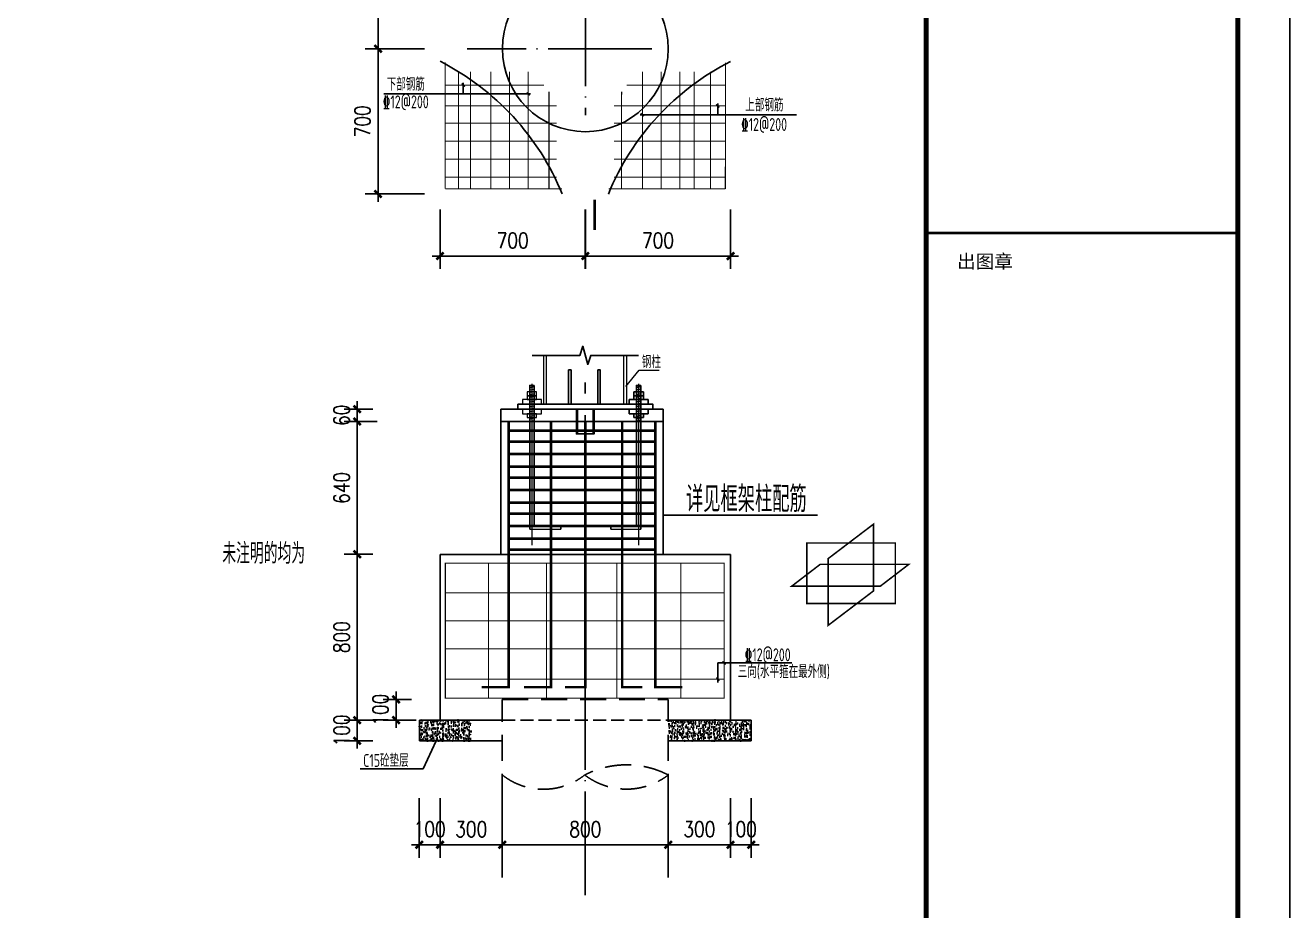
# Model space of a CAD drawing. Extents: x 19118 to 566552, y -1188739 to 92943.
# Drawn here: x 364436 to 401007, y -173704 to -148086 of the extents above; entities that cross this region are included whole.
import ezdxf

# ---------------------------------------------------------------- set-up
doc = ezdxf.new("R2010")
doc.units = 0
doc.header["$LTSCALE"] = 1000
doc.header["$MEASUREMENT"] = 0
for name, pattern in [('DASH', [0.35, 0.25, -0.1]), ('DASHED', [0.75, 0.5, -0.25]), ('DOTE', [2.42, 2, -0.2, 0.02, -0.2])]:
    doc.linetypes.add(name, pattern=pattern)
doc.layers.get('0').update_dxf_attribs({"linetype": 'CONTINUOUS'})
doc.layers.get('Defpoints').update_dxf_attribs({"linetype": 'CONTINUOUS'})
for name, color, linetype in [('18', 5, 'CONTINUOUS'), ('AXIS', 3, 'CONTINUOUS'), ('BOLT', 2, 'CONTINUOUS'), ('CHU', 2, 'CONTINUOUS'), ('COLU', 7, 'CONTINUOUS'), ('DIM_SYMB', 3, 'CONTINUOUS'), ('DOTE', 9, 'DOTE'), ('GJ', 5, 'CONTINUOUS'), ('LAYER2', 30, 'CONTINUOUS'), ('PILECIRC', 2, 'DASHED'), ('PUB_DIM', 3, 'CONTINUOUS'), ('PUB_TITLE', 4, 'CONTINUOUS'), ('REIN', 1, 'CONTINUOUS'), ('S_BEAMDIMMASS', 2, 'CONTINUOUS'), ('TEXT', 7, 'CONTINUOUS'), ('THIN', 7, 'CONTINUOUS'), ('WALL', 6, 'CONTINUOUS'), ('图框', 4, 'CONTINUOUS'), ('承台', 2, 'CONTINUOUS'), ('桩', 6, 'CONTINUOUS'), ('梁', 4, 'DASH'), ('钢柱', 3, 'CONTINUOUS')]:
    doc.layers.add(name, color=color, linetype=linetype)
doc.layers.add('2', color=7, linetype='CONTINUOUS', lineweight=35, true_color=0x555555)
for name, color, linetype, lineweight in [('加强板', 3, 'CONTINUOUS', 20), ('基础', 2, 'CONTINUOUS', 25), ('填满-深', 8, 'CONTINUOUS', 5), ('柱平法表', 7, 'CONTINUOUS', 9)]:
    doc.layers.add(name, color=color, linetype=linetype, lineweight=lineweight)
doc.styles.add('DIM_FONT', font='SIMPLEX.shx', dxfattribs={"width": 0.8})
doc.styles.add('TSSD_Rein', font='atssdeng.shx', dxfattribs={"width": 0.7, "bigfont": 'atssdchn.shx'})
doc.styles.add('黑体', font='simhei.ttf', dxfattribs={"width": 0.6, "height": 4.3})
doc.dimstyles.new('DIMN.25', dxfattribs={"dimtxt": 300, "dimasz": 1, "dimexe": 250, "dimexo": 300, "dimgap": 150, "dimtad": 1, "dimdec": 0, "dimlfac": 0.25, "dimzin": 0, "dimdsep": 46, "dimtxsty": 'DIM_FONT', "dimblk": '_DIMX', "dimcen": 0.09, "dimclrt": 7, "dimadec": 0, "dimazin": 0, "dimtfac": 1, "dimtdec": 0, "dimtix": 1, "dimtmove": 2, "dimatfit": 3, "dimldrblk": '_DIMX', "dimfxl": 1, "dimtolj": 1, "dimtzin": 0, "dimarcsym": 0})
pattern_1 = [(10, (797989.907, -157688.39), (-7.938599, 45.022034), [])]

# ---------------------------------------------------------------- blocks, each defined once
blk = doc.blocks.new('_ArchTick')
at = {"color": 0, "linetype": 'ByBlock', "const_width": 0.4}
blk.add_lwpolyline([(-0.5, -0.5), (0.5, 0.5)], dxfattribs=at)
blk = doc.blocks.new('_DIMX')
blk.add_line((-150, 0), (150, 0))
at = {"const_width": 50}
blk.add_lwpolyline([(-70, -70), (70, 70)], dxfattribs=at)
blk = doc.blocks.new('*D902')
at = {"layer": 'Defpoints', "color": 0}
for p in [(381919, -61342), (384720, -61342), (381919, -62538)]:
    blk.add_point(p, dxfattribs=at)
at = {"layer": '基础', "color": 0, "lineweight": -2}
for p, q in [((381919, -61642), (381919, -62788)), ((384720, -61642), (384720, -62788)), ((384719, -62538), (381920, -62538))]:
    blk.add_line(p, q, dxfattribs=at)
at = {"layer": '基础', "color": 0, "lineweight": -2, "rotation": 180}
blk.add_blockref('_DIMX', (381919, -62538), dxfattribs=at)
at = {"layer": '基础', "color": 0, "lineweight": -2}
blk.add_blockref('_DIMX', (384720, -62538), dxfattribs=at)
at = {"layer": '基础', "color": 7, "insert": (383320, -62238), "char_height": 300, "attachment_point": 5, "style": 'DIM_FONT'}
blk.add_mtext('\\A1;700', dxfattribs=at)
blk = doc.blocks.new('*D903')
at = {"layer": 'Defpoints', "color": 0}
for p in [(379118, -55741), (377922, -58542), (379118, -58542)]:
    blk.add_point(p, dxfattribs=at)
at = {"layer": '基础', "color": 0, "lineweight": -2}
for p, q in [((378818, -55741), (377672, -55741)), ((377922, -55742), (377922, -58541)), ((378818, -58542), (377672, -58542))]:
    blk.add_line(p, q, dxfattribs=at)
for p, rotation in [((377922, -55741), 90), ((377922, -58542), 270)]:
    blk.add_blockref('_DIMX', p, dxfattribs=dict(at, rotation=rotation))
at = {"layer": '基础', "color": 7, "insert": (377622, -57142), "char_height": 300, "attachment_point": 5, "rotation": 90, "style": 'DIM_FONT'}
blk.add_mtext('\\A1;700', dxfattribs=at)
blk = doc.blocks.new('*D907')
at = {"layer": 'Defpoints', "color": 0}
for p in [(383518, -72698), (384718, -72698), (383518, -73894)]:
    blk.add_point(p, dxfattribs=at)
at = {"layer": '基础', "color": 0, "lineweight": -2}
for p, q in [((383518, -72998), (383518, -74144)), ((384718, -72998), (384718, -74144)), ((384717, -73894), (383519, -73894))]:
    blk.add_line(p, q, dxfattribs=at)
at = {"layer": '基础', "color": 0, "lineweight": -2, "rotation": 180}
blk.add_blockref('_DIMX', (383518, -73894), dxfattribs=at)
at = {"layer": '基础', "color": 0, "lineweight": -2}
blk.add_blockref('_DIMX', (384718, -73894), dxfattribs=at)
at = {"layer": '基础', "color": 7, "insert": (384118, -73594), "char_height": 300, "attachment_point": 5, "style": 'DIM_FONT'}
blk.add_mtext('\\A1;300', dxfattribs=at)
blk = doc.blocks.new('*D908')
at = {"layer": 'Defpoints', "color": 0}
for p in [(378718, -72698), (379118, -72698), (379118, -73894)]:
    blk.add_point(p, dxfattribs=at)
at = {"layer": '基础', "color": 0, "lineweight": -2}
for p, q in [((378718, -72998), (378718, -74144)), ((379118, -72998), (379118, -74144)), ((378717, -73894), (378716, -73894)), ((378718, -73894), (379118, -73894)), ((379119, -73894), (379120, -73894))]:
    blk.add_line(p, q, dxfattribs=at)
blk.add_blockref('_DIMX', (378718, -73894), dxfattribs=at)
at = {"layer": '基础', "color": 0, "lineweight": -2, "rotation": 180}
blk.add_blockref('_DIMX', (379118, -73894), dxfattribs=at)
at = {"layer": '基础', "color": 7, "insert": (378918, -73594), "char_height": 300, "attachment_point": 5, "style": 'DIM_FONT'}
blk.add_mtext('\\A1;100', dxfattribs=at)
blk = doc.blocks.new('*D909')
at = {"layer": 'Defpoints', "color": 0}
for p in [(384718, -72698), (385118, -72698), (384718, -73894)]:
    blk.add_point(p, dxfattribs=at)
at = {"layer": '基础', "color": 0, "lineweight": -2}
for p, q in [((384718, -72998), (384718, -74144)), ((385118, -72998), (385118, -74144)), ((384717, -73894), (384716, -73894)), ((385118, -73894), (384718, -73894)), ((385119, -73894), (385120, -73894))]:
    blk.add_line(p, q, dxfattribs=at)
blk.add_blockref('_DIMX', (384718, -73894), dxfattribs=at)
at = {"layer": '基础', "color": 0, "lineweight": -2, "rotation": 180}
blk.add_blockref('_DIMX', (385118, -73894), dxfattribs=at)
at = {"layer": '基础', "color": 7, "insert": (384918, -73594), "char_height": 300, "attachment_point": 5, "style": 'DIM_FONT'}
blk.add_mtext('\\A1;100', dxfattribs=at)
blk = doc.blocks.new('*D910')
at = {"layer": 'Defpoints', "color": 0}
for p in [(378868, -71090), (378269, -71490), (378957, -71490)]:
    blk.add_point(p, dxfattribs=at)
at = {"layer": '基础', "color": 0, "lineweight": -2}
for p, q in [((378568, -71090), (378019, -71090)), ((378269, -71089), (378269, -71088)), ((378269, -71090), (378269, -71490)), ((378657, -71490), (378019, -71490)), ((378269, -71491), (378269, -71492))]:
    blk.add_line(p, q, dxfattribs=at)
for p, rotation in [((378269, -71090), 270), ((378269, -71490), 90)]:
    blk.add_blockref('_DIMX', p, dxfattribs=dict(at, rotation=rotation))
at = {"layer": '基础', "color": 7, "insert": (377969, -71290), "char_height": 300, "attachment_point": 5, "rotation": 90, "style": 'DIM_FONT'}
blk.add_mtext('\\A1;100', dxfattribs=at)
blk = doc.blocks.new('*D911')
at = {"layer": 'Defpoints', "color": 0}
for p in [(378119, -68290), (377520, -71490), (378208, -71490)]:
    blk.add_point(p, dxfattribs=at)
at = {"layer": '基础', "color": 0, "lineweight": -2}
for p, q in [((377819, -68290), (377270, -68290)), ((377520, -68291), (377520, -71489)), ((377908, -71490), (377270, -71490))]:
    blk.add_line(p, q, dxfattribs=at)
for p, rotation in [((377520, -68290), 90), ((377520, -71490), 270)]:
    blk.add_blockref('_DIMX', p, dxfattribs=dict(at, rotation=rotation))
at = {"layer": '基础', "color": 7, "insert": (377220, -69890), "char_height": 300, "attachment_point": 5, "rotation": 90, "style": 'DIM_FONT'}
blk.add_mtext('\\A1;800', dxfattribs=at)
blk = doc.blocks.new('*D912')
at = {"layer": 'Defpoints', "color": 0}
for p in [(377520, -71490), (378208, -71490), (378119, -71890)]:
    blk.add_point(p, dxfattribs=at)
at = {"layer": '基础', "color": 0, "lineweight": -2}
for p, q in [((377908, -71490), (377270, -71490)), ((377520, -71489), (377520, -71488)), ((377520, -71890), (377520, -71490)), ((377819, -71890), (377270, -71890)), ((377520, -71891), (377520, -71892))]:
    blk.add_line(p, q, dxfattribs=at)
for p, rotation in [((377520, -71490), 270), ((377520, -71890), 90)]:
    blk.add_blockref('_DIMX', p, dxfattribs=dict(at, rotation=rotation))
at = {"layer": '基础', "color": 7, "insert": (377220, -71690), "char_height": 300, "attachment_point": 5, "rotation": 90, "style": 'DIM_FONT'}
blk.add_mtext('\\A1;100', dxfattribs=at)
blk = doc.blocks.new('*D914')
at = {"layer": 'Defpoints', "color": 0}
for p in [(378119, -65490), (377520, -65730), (378208, -65730)]:
    blk.add_point(p, dxfattribs=at)
at = {"layer": '基础', "color": 0, "lineweight": -2}
for p, q in [((377819, -65490), (377270, -65490)), ((377520, -65489), (377520, -65488)), ((377520, -65490), (377520, -65730)), ((377908, -65730), (377270, -65730)), ((377520, -65731), (377520, -65732))]:
    blk.add_line(p, q, dxfattribs=at)
for p, rotation in [((377520, -65490), 270), ((377520, -65730), 90)]:
    blk.add_blockref('_DIMX', p, dxfattribs=dict(at, rotation=rotation))
at = {"layer": '基础', "color": 7, "insert": (377220, -65610), "char_height": 300, "attachment_point": 5, "rotation": 90, "style": 'DIM_FONT'}
blk.add_mtext('\\A1;60', dxfattribs=at)
blk = doc.blocks.new('新块dsfgsfdg')
at = {"layer": '填满-深'}
h = blk.add_hatch(dxfattribs=at)
h.set_pattern_fill('_USER', color=256, scale=45.716571, angle=10, style=0, pattern_type=0)
h.set_pattern_definition(pattern_1)
h.paths.add_polyline_path([(624193, -37555), (624275, -37555), (624275, -38241), (624193, -38241)])
h = blk.add_hatch(dxfattribs=at)
h.set_pattern_fill('_USER', color=256, scale=45.716571, angle=10, style=0, pattern_type=0)
h.set_pattern_definition(pattern_1)
h.paths.add_polyline_path([(624193, -37555), (624275, -37555), (624275, -38241), (624193, -38241)])
h = blk.add_hatch(dxfattribs=at)
h.set_pattern_fill('_USER', color=256, scale=45.716571, angle=10, style=0, pattern_type=0)
h.set_pattern_definition([(10, (800047.153, -157681.21), (-7.938599, 45.022034), [])])
h.paths.add_polyline_path([(626250, -37548), (626332, -37548), (626332, -38233), (626250, -38233)])
h = blk.add_hatch(dxfattribs=at)
h.set_pattern_fill('_USER', color=256, scale=45.716571, angle=10, style=0, pattern_type=0)
h.set_pattern_definition([(10, (800047.153, -157688.39), (-7.938599, 45.022034), [])])
h.paths.add_polyline_path([(626250, -37555), (626332, -37555), (626332, -38241), (626250, -38241)])
at = {"layer": 'BOLT', "color": 0, "elevation": 0}
for points in [[(624193, -40315), (624193, -37543), (624275, -37543)], [(624275, -37543), (624275, -40241)], [(626250, -40241), (626250, -37543), (626332, -37543)], [(626332, -37543), (626332, -40315)], [(624791, -40315), (624791, -40241)], [(625758, -40315), (625758, -40241)]]:
    blk.add_lwpolyline(points, dxfattribs=at)
at = {"layer": 'COLU', "lineweight": 5}
for p, q in [((624193, -40315), (624791, -40315)), ((624275, -40241), (624791, -40241)), ((625758, -40241), (626250, -40241)), ((625758, -40315), (626332, -40315))]:
    blk.add_line(p, q, dxfattribs=at)
at = {"layer": 'TEXT', "lineweight": 9, "elevation": 0}
blk.add_lwpolyline([(626044, -37565), (626300, -37248), (626687, -37248)], dxfattribs=at)
at = {"layer": 'THIN', "elevation": -38}
blk.add_lwpolyline([(624239, -36964), (625159, -36964), (625215, -36788), (625311, -37140), (625367, -36964), (626287, -36964)], dxfattribs=at)
at = {"layer": '加强板', "elevation": 0}
for points in [[(624325, -37671), (624143, -37671), (624143, -37744), (624325, -37744)], [(624325, -37671), (624143, -37671), (624143, -37744), (624325, -37744)], [(624325, -37744), (624143, -37744), (624143, -37818), (624325, -37818)], [(624325, -37744), (624143, -37744), (624143, -37818), (624325, -37818)], [(626200, -37671), (626383, -37671), (626383, -37744), (626200, -37744)], [(626383, -37671), (626200, -37671), (626200, -37744), (626383, -37744)], [(626200, -37744), (626383, -37744), (626383, -37818), (626200, -37818)], [(626383, -37744), (626200, -37744), (626200, -37818), (626383, -37818)], [(624417, -37818), (624051, -37818), (624051, -37909), (624417, -37909)], [(624417, -37818), (624051, -37818), (624051, -37909), (624417, -37909)], [(624417, -38000), (624051, -38000), (624051, -38092), (624417, -38092)], [(624417, -38000), (624051, -38000), (624051, -38092), (624417, -38092)], [(626108, -37818), (626474, -37818), (626474, -37909), (626108, -37909)], [(626474, -37818), (626108, -37818), (626108, -37909), (626474, -37909)], [(626108, -38000), (626474, -38000), (626474, -38092), (626108, -38092)], [(626474, -38000), (626108, -38000), (626108, -38092), (626474, -38092)], [(624325, -38092), (624143, -38092), (624143, -38165), (624325, -38165)], [(624325, -38092), (624143, -38092), (624143, -38165), (624325, -38165)], [(626200, -38092), (626383, -38092), (626383, -38165), (626200, -38165)], [(626383, -38092), (626200, -38092), (626200, -38165), (626383, -38165)]]:
    blk.add_lwpolyline(points, close=True, dxfattribs=at)
at = {"layer": '钢柱', "lineweight": 5}
for p, q in [((624463, -37909), (624463, -36964)), ((624517, -37909), (624517, -36964)), ((626008, -37909), (626008, -36964)), ((626063, -37909), (626063, -36964)), ((625114, -38000), (625114, -38480)), ((625411, -38000), (625411, -38480))]:
    blk.add_line(p, q, dxfattribs=at)
at = {"layer": '钢柱', "elevation": 0}
for points in [[(624942, -37245), (624942, -37909), (624988, -37909), (624988, -37245)], [(625504, -37245), (625504, -37909), (625550, -37909), (625550, -37245)], [(623960, -37909), (626566, -37909), (626566, -38000), (623960, -38000)], [(625093, -38000), (625433, -38000), (625433, -38480), (625093, -38480)]]:
    blk.add_lwpolyline(points, close=True, dxfattribs=at)
at = {"layer": 'TEXT', "lineweight": 5, "style": 'TSSD_Rein', "width": 0.7}
blk.add_text('钢柱', height=240, dxfattribs=at).set_placement((626353, -37209))
blk = doc.blocks.new('新块DFGDFSFGDF')
at = {"layer": '2'}
h = blk.add_hatch(dxfattribs=at)
h.set_pattern_fill('AN33C', color=256, scale=200.011, style=0)
h.set_pattern_definition([(50, (461218.04, 151287.28), (143.459926, -12.55112), [15.000825, -165.009075]), (355, (461218.04, 151287.28), (-27.75179, 150.4467), [12.00066, -132.00726]), (100.4514, (461230, 151286.24), (115.70824, 137.89549), [12.74874, -140.236135]), (46.1842, (461218.04, 151327.29), (213.45995, -33.10562), [22.50124, -247.51361]), (96.6356, (461235.83, 151324.53), (186.94282, 194.83429), [19.1231, -210.35417]), (351.1842, (461218.04, 151327.29), (186.94267, 194.83444), [18.001, -198.0109]), (21, (461238.04, 151317.29), (119.387976, -80.528207), [15.000825, -165.009075]), (326, (461238.04, 151317.29), (48.66574, 145.03799), [12.00066, -132.00726]), (71.4514, (461248, 151310.57), (168.05377, 64.50965), [12.74874, -140.236135]), (37.5, (461218.044, 151287.284), (2.432105, 66.582433), [0, -130.407172, 0, -134.00737, 0, -132.507288]), (7.5, (461218.044, 151287.284), (52.616801, 78.88668), [0, -76.404202, 0, -127.407007, 0, -50.502778]), (327.5, (461173.44, 151287.284), (106.770359, -4.511222), [0, -50.00275, 0, -156.00858, 0, -207.011385]), (317.5, (461153.44, 151287.28), (116.64365, 20.022098), [0, -65.003575, 0, -103.6057, 0, -147.008085])])
h.paths.add_polyline_path([(378718.4, -71492.3), (378718.4, -71892.4), (379718.4, -71892.4), (379718.4, -71492.3)])
h = blk.add_hatch(dxfattribs=at)
h.set_pattern_fill('AN33C', color=256, scale=200.011, style=0)
h.set_pattern_definition([(50, (464518.18, 151287.28), (143.459926, -12.55112), [15.000825, -165.009075]), (355, (464518.18, 151287.28), (-27.75179, 150.4467), [12.00066, -132.00726]), (100.4514, (464530.14, 151286.24), (115.70824, 137.89549), [12.74874, -140.236135]), (46.1842, (464518.18, 151327.29), (213.45995, -33.10562), [22.50124, -247.51361]), (96.6356, (464535.97, 151324.53), (186.94282, 194.83429), [19.1231, -210.35417]), (351.1842, (464518.18, 151327.29), (186.94267, 194.83444), [18.001, -198.0109]), (21, (464538.18, 151317.29), (119.387976, -80.528207), [15.000825, -165.009075]), (326, (464538.18, 151317.29), (48.66574, 145.03799), [12.00066, -132.00726]), (71.4514, (464548.13, 151310.57), (168.05377, 64.50965), [12.74874, -140.236135]), (37.5, (464518.18, 151287.284), (2.432105, 66.582433), [0, -130.407172, 0, -134.00737, 0, -132.507288]), (7.5, (464518.18, 151287.284), (52.616801, 78.88668), [0, -76.404202, 0, -127.407007, 0, -50.502778]), (327.5, (464473.58, 151287.284), (106.770359, -4.511222), [0, -50.00275, 0, -156.00858, 0, -207.011385]), (317.5, (464453.58, 151287.28), (116.64365, 20.022098), [0, -65.003575, 0, -103.6057, 0, -147.008085])])
h.paths.add_polyline_path([(383518.6, -71492.3), (383518.6, -71892.4), (385117.9, -71892.4), (385117.9, -71491.9)])
for p, q in [((379565.6, -59411.4), (379565.6, -59194.1)), ((378032.3, -59411.4), (380861.2, -59411.4)), ((384472.8, -59811.4), (384472.8, -59594.1)), ((385988.7, -59811.4), (382977.1, -59811.4)), ((383418.6, -65490.1), (380289.4, -65490.1)), ((383418.6, -65728), (380289.4, -65728)), ((384472.6, -70387.3), (385903.6, -70387.3)), ((384472.6, -70761.8), (384472.6, -70387.3)), ((378792.5, -72430.7), (379043.5, -71892.4)), ((377575.2, -72430.7), (378792.5, -72430.7))]:
    blk.add_line(p, q)
at = {"const_width": 30}
for points in [[(386602.8, -69660.8), (387474.2, -68998.6), (387474.2, -67711.1), (386602.8, -68373.3)], [(386189.1, -68074.1), (387897, -68074.1), (387897, -69241.6), (386189.1, -69241.6)], [(386448.3, -68484.7), (388156.7, -68484.7), (387606.9, -68906.5), (385898.5, -68906.5)]]:
    blk.add_lwpolyline(points, close=True, dxfattribs=at)
blk.add_circle((383129.6, -65398.7), 0.6)
at = {"layer": '18'}
for centre, radius, start, end in [((376851.8, -63231.1), 4993.5, 22.23502, 63.00458), ((386984.4, -63234.2), 4993.7, 116.96469, 157.7334)]:
    blk.add_arc(centre, radius, start, end, dxfattribs=at)
at = {"layer": 'AXIS', "linetype": 'ByBlock', "lineweight": 5}
for p, q in [((380889.5, -65000.6), (380889.5, -68117.3)), ((382946.8, -65000.6), (382946.8, -68117.3))]:
    blk.add_line(p, q, dxfattribs=at)
at = {"layer": 'CHU'}
for p, q in [((380289.4, -68292.3), (380289.4, -65490.1)), ((383418.6, -68292.3), (383418.6, -65490.1))]:
    blk.add_line(p, q, dxfattribs=at)
at = {"layer": 'DIM_SYMB', "const_width": 50}
blk.add_lwpolyline([(382097.1, -61451.9), (382097.1, -62036.7)], dxfattribs=at)
at = {"layer": 'DOTE'}
for p, q in [((381919.4, -57261.3), (381919.4, -59821.5)), ((383199.5, -58541.4), (379639.3, -58541.4))]:
    blk.add_line(p, q, dxfattribs=at)
at = {"layer": 'DOTE', "linetype": 'DOTE'}
blk.add_line((381918.1, -74869.1), (381918.1, -64977.8), dxfattribs=at)
at = {"layer": 'GJ', "const_width": 20}
for points in [[(379218.4, -58804.9), (379218.4, -61241.5)], [(379473.1, -58982.5), (379473.1, -61241.5)], [(379707.5, -58982.5), (379707.5, -61241.5)], [(380098.1, -58982.5), (380098.1, -61241.5)], [(380458.3, -58982.5), (380458.3, -61241.5)], [(380818.5, -58982.5), (380818.5, -61241.5)], [(383019.8, -58983.7), (383018.7, -61243.1)], [(383380.5, -58982.5), (383380.5, -61241.5)], [(383742, -58982.5), (383742, -61241.5)], [(384015.8, -58983.9), (384015.8, -61243)], [(384331.2, -58982.5), (384331.2, -61241.5)], [(384620.1, -58806.5), (384618.8, -61243.1)], [(379218.4, -59241.4), (381119.2, -59241.4)], [(384618.8, -59243), (382718.8, -59242.3)], [(381218.5, -59368.2), (381218.5, -61241.5)], [(382619.4, -59368.9), (382618.7, -61243.1)], [(379218.4, -59641.5), (381367.4, -59641.5)], [(384618.8, -59643), (382470.2, -59642)], [(379218.4, -59974.8), (381367.4, -59974.8)], [(384618.8, -59976.4), (382470.2, -59975.4)], [(379218.4, -60321.7), (381367.4, -60321.7)], [(384618.8, -60323.3), (382470.2, -60322.3)], [(379218.2, -60668.6), (381367.2, -60668.6)], [(384618.6, -60670.2), (382470.1, -60669.2)], [(379218.1, -61015.6), (381367.1, -61015.6)], [(384618.4, -61017.2), (382469.9, -61016.2)], [(379218.4, -61241.5), (381467.4, -61241.5)], [(384618.8, -61243.1), (382369.8, -61242)], [(379219.5, -71065.3), (384595.5, -71065.3), (384595.5, -68463.7), (379219.5, -68463.7), (379219.5, -71065.3)], [(380054.8, -68463.7), (380054.8, -71065.3)], [(381168.3, -68463.7), (381168.3, -71065.3)], [(382524.5, -68463.7), (382524.5, -71065.3)], [(383760.7, -68463.7), (383760.7, -71065.3)], [(379219.5, -69036.5), (384595.5, -69036.5)], [(379219.5, -69576.4), (384595.5, -69576.4)], [(379219.5, -70116.4), (384595.5, -70116.4)], [(379219.5, -70699.4), (384595.5, -70699.4)]]:
    blk.add_lwpolyline(points, dxfattribs=at)
at = {"layer": 'LAYER2', "color": 7}
blk.add_line((383418.6, -67533.7), (386396.4, -67533.7), dxfattribs=at)
at = {"layer": 'PILECIRC'}
for p, q in [((380318.4, -74523.9), (380318.4, -71092.1)), ((380318.4, -71092.1), (383518.6, -71092.1)), ((383518.6, -74523.9), (383518.6, -71092.1))]:
    blk.add_line(p, q, dxfattribs=at)
for centre, radius, start, end in [((382713.1, -74111.5), 1759.3, 62.75115, 117.24885), ((381112.7, -71541.5), 1282.1, 231.7167, 308.31593), ((382713.1, -71499.8), 1321.5, 232.44441, 307.55559)]:
    blk.add_arc(centre, radius, start, end, dxfattribs=at)
at = {"layer": 'REIN', "const_width": 50}
for points in [[(379920.2, -70853.5), (380441.6, -70853.5), (380441.6, -65728)], [(380735, -70853.5), (381256.4, -70853.5), (381256.4, -65728)], [(381526.9, -70853.5), (381918.1, -70853.5), (381918.1, -65728)], [(383020.4, -70853.5), (382629.2, -70853.5), (382629.2, -65728)], [(383787.9, -70853.5), (383266.5, -70853.5), (383266.5, -65728)], [(380441.6, -65907), (383266.5, -65907)], [(380441.6, -66119), (383266.5, -66119)], [(380441.6, -66358.9), (383266.5, -66358.9)], [(380441.6, -66598.9), (383266.5, -66598.9)], [(380441.6, -66813.3), (383266.5, -66813.3)], [(380441.6, -67053.2), (383266.5, -67053.2)], [(380441.6, -67293.2), (383266.5, -67293.2)], [(380441.6, -67507.5), (383266.5, -67507.5)], [(380441.6, -67747.5), (383266.5, -67747.5)], [(380441.6, -67987.5), (383266.5, -67987.5)], [(380441.6, -68201.8), (383266.5, -68201.8)]]:
    blk.add_lwpolyline(points, dxfattribs=at)
at = {"layer": 'WALL'}
for p, q in [((378718.4, -71492.3), (380318.4, -71492.3)), ((378718.4, -71892.4), (378718.4, -71492.3)), ((383518.6, -71492.3), (385117.9, -71491.9)), ((385117.9, -71891.9), (385117.9, -71491.9)), ((378718.4, -71892.4), (380318.4, -71892.4)), ((383518.6, -71892.4), (385117.9, -71892.4))]:
    blk.add_line(p, q, dxfattribs=at)
at = {"layer": '承台'}
for p, q in [((379118.4, -68292.3), (384717.9, -68292.3)), ((379118.4, -71492.3), (379118.4, -68292.3)), ((384717.9, -71491.9), (384717.9, -68292.3))]:
    blk.add_line(p, q, dxfattribs=at)
at = {"layer": '承台', "const_width": 0.022}
blk.add_lwpolyline([(384718.7, -61341.5), (384718.7, -55741.3), (379118.4, -55741.3), (379118.4, -61341.5), (384718.7, -61341.5), (384718.7, -61341.5)], dxfattribs=at)
at = {"layer": '桩'}
blk.add_arc((381919.4, -58539.5), 1600.1, 0, 359.88938, dxfattribs=at)
at = {"layer": '梁'}
blk.add_line((380318.4, -71492.3), (383518.6, -71492.6), dxfattribs=at)
at = {"xscale": 1.000005000000101, "yscale": 1.000004999999874, "zscale": 1.000005}
blk.add_blockref('新块dsfgsfdg', (-243347.6, -27489.4), dxfattribs=at)
at = {"layer": 'PUB_DIM', "xscale": 60.00330001499788, "yscale": 60.00330001499788, "zscale": 60.00330001499999, "rotation": 90}
for p in [(379565.6, -59241.4), (380818.5, -59411.4), (384472.8, -59642.9), (383018.9, -59811.4), (384595.5, -70387.3), (384472.6, -70699.4)]:
    blk.add_blockref('_ArchTick', p, dxfattribs=at)
at = {"layer": 'S_BEAMDIMMASS', "style": 'TSSD_Rein', "width": 0.7}
for s, height, p in [('详见框架柱配筋', 500.03, (383860.5, -67477)), ('未注明的均为', 400.02, (374919.9, -68473.9))]:
    blk.add_text(s, height=height, dxfattribs=at).set_placement(p)
at = {"layer": '柱平法表', "style": 'TSSD_Rein', "width": 0.7}
for s, height, p in [('下部钢筋', 250.01, (378088.5, -59348.6)), ('%%13212@200', 250.014, (378011.4, -59689.6)), ('上部钢筋', 250.01, (385004.2, -59748.6)), ('%%13212@200', 250.014, (384920.5, -60125.7)), ('%%13212@200', 250.014, (384990.5, -70354.7)), ('三向(水平箍在最外侧)', 250.014, (384857.8, -70677.7)), ('C15砼垫层', 250.01, (377636.2, -72392.4))]:
    blk.add_text(s, height=height, dxfattribs=at).set_placement(p)
at = {"layer": '基础'}
for base, p1, p2, angle, picture, middle in [((377921.8, -58542.2), (379118.4, -55741.3), (379118.4, -58542.2), 270, '*D903', (377621.8, -57141.8)), ((381919.4, -62538.1), (384720.4, -61341.5), (381919.4, -61341.5), 180, '*D902', (383319.9, -62238.1)), ((377520, -65730.1), (378119.5, -65490.1), (378207.7, -65730.1), 270, '*D914', (377220, -65610.1)), ((377520, -71490.3), (378119.5, -68290.2), (378207.7, -71490.3), 270, '*D911', (377220, -69890.2)), ((378268.8, -71490.3), (378868.3, -71090.3), (378956.6, -71490.3), 270, '*D910', (377968.8, -71290.3)), ((377520, -71490.3), (378119.5, -71890.3), (378207.7, -71490.3), 90, '*D912', (377220, -71690.3)), ((383517.8, -73894.4), (384717.9, -72697.8), (383517.8, -72697.8), 180, '*D907', (384117.8, -73594.4)), ((384717.9, -73894.4), (385117.9, -72697.8), (384717.9, -72697.8), 180, '*D909', (384917.9, -73594.4))]:
    dim = blk.add_linear_dim(base=base, p1=p1, p2=p2, angle=angle, dimstyle='DIMN.25', dxfattribs=at)
    dim.commit()
    dim.dimension.update_dxf_attribs({"geometry": picture, "text_midpoint": middle})
for base, p1, p2 in [((377921.8, -58540.6), (379118.4, -61341.5), (379118.4, -58540.6)), ((377520, -65730.1), (378119.5, -68290.2), (378207.7, -65730.1))]:
    blk.add_linear_dim(base=base, p1=p1, p2=p2, angle=90, dimstyle='DIMN.25', dxfattribs=at).render()
for base, p1, p2 in [((381919.4, -62538.1), (379118.4, -61341.5), (381919.4, -61341.5)), ((380318.4, -73894.4), (379118.4, -72697.8), (380318.4, -72697.8)), ((383518.6, -73894.4), (380318.4, -72697.8), (383518.6, -72697.8))]:
    blk.add_linear_dim(base=base, p1=p1, p2=p2, dimstyle='DIMN.25', dxfattribs=at).render()
dim = blk.add_linear_dim(base=(379118.4, -73894.4), p1=(378718.4, -72697.8), p2=(379118.4, -72697.8), dimstyle='DIMN.25', dxfattribs=at)
dim.commit()
dim.dimension.update_dxf_attribs({"geometry": '*D908', "text_midpoint": (378918.4, -73594.4)})

msp = doc.modelspace()

# ---------------------------------------------------------------- linework, layer by layer
at = {"layer": 'PUB_TITLE'}
msp.add_lwpolyline([(243357.07, -192635.97), (401007.07, -192635.97), (401007.07, -103535.97), (243357.07, -103535.97)], close=True, dxfattribs=at)
at = {"layer": 'PUB_TITLE', "const_width": 150}
msp.add_lwpolyline([(247107.07, -191135.97), (399507.07, -191135.97), (399507.07, -105035.97), (247107.07, -105035.97)], close=True, dxfattribs=at)
at = {"layer": '图框', "color": 4, "const_width": 147.89}
msp.add_lwpolyline([(390493.22, -105035.97), (399507.07, -105035.97), (399507.07, -191135.97), (390493.22, -191135.97)], close=True, dxfattribs=at)
at = {"layer": '图框', "color": 0, "const_width": 75}
msp.add_lwpolyline([(390493.22, -154097.63), (399507.07, -154097.63)], dxfattribs=at)

# ---------------------------------------------------------------- block references
at = {"xscale": 1.5, "yscale": 1.5, "zscale": 1.5}
msp.add_blockref('新块DFGDFSFGDF', (-192244.71, -60955.22), dxfattribs=at)

# ---------------------------------------------------------------- texts
at = {"layer": '图框', "color": 4, "style": '黑体'}
msp.add_text('出图章', height=394.416, dxfattribs=at).set_placement((391385.95, -155118.27))

doc.saveas('drawing.dxf')
